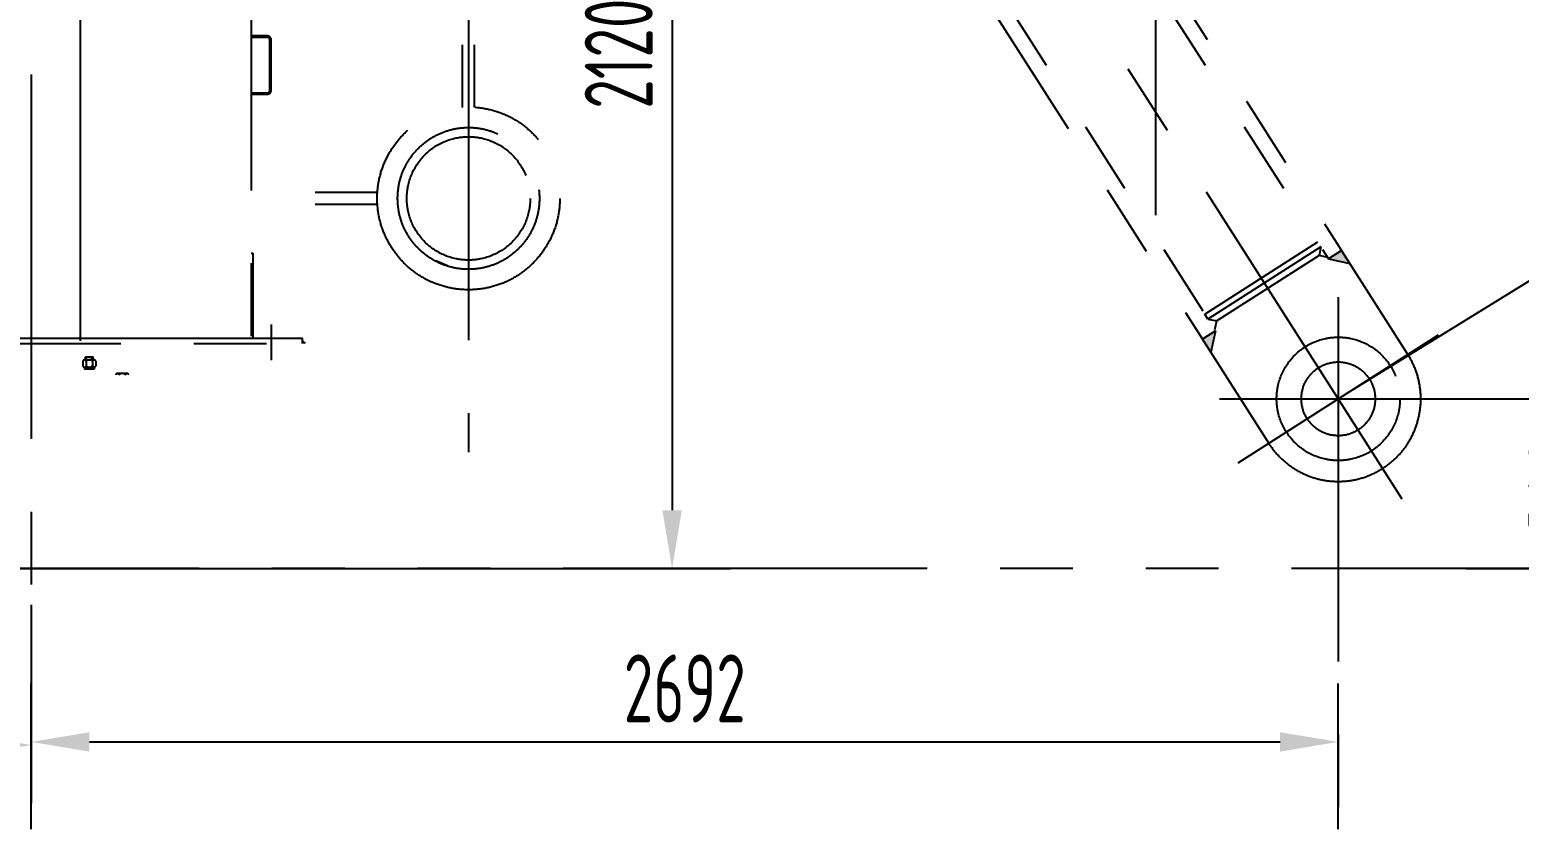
# Model space of a CAD drawing. Header units: millimetres. Extents: x 0 to 16800, y 0 to 11880.
# Drawn here: x 3838 to 6906, y 5234 to 6880 of the extents above; entities that cross this region are included whole.
import ezdxf

# ---------------------------------------------------------------- set-up
doc = ezdxf.new("R2010")
doc.units = ezdxf.units.MM
doc.header["$LTSCALE"] = 400
doc.linetypes.add('G', pattern=[2, 1.25, -0.25, 0.25, -0.25])
doc.linetypes.add('K', pattern=[2.5, 1.25, -0.25, 0.25, -0.25, 0.25, -0.25])
for name, color, linetype in [('01', 7, 'Continuous'), ('02', 1, 'Continuous'), ('05', 142, 'G'), ('07', 6, 'K'), ('08', 1, 'Continuous')]:
    doc.layers.add(name, color=color, linetype=linetype)
doc.styles.get("Standard").update_dxf_attribs({"font": 'isocp', "width": 0.707, "bigfont": 'intecad.shx'})
doc.dimstyles.new('INTE', dxfattribs={"dimscale": 40, "dimtxt": 3.5, "dimasz": 3, "dimexe": 3, "dimexo": 0, "dimgap": 1, "dimtad": 1, "dimdec": 0, "dimdsep": 46, "dimtxsty": 'Standard', "dimcen": 0, "dimclrd": 1, "dimclre": 1, "dimclrt": 3, "dimaunit": 1, "dimadec": 0, "dimazin": 0, "dimtfac": 1, "dimtdec": 0, "dimtmove": 0, "dimatfit": 0, "dimfxl": 0, "dimarcsym": 0})

# ---------------------------------------------------------------- blocks, each defined once
blk = doc.blocks.new('*D40')
at = {"layer": '08', "color": 1, "lineweight": -2}
for p, q in [((4874.9, 8840.8), (5914.5, 9482.4)), ((7422.6, 6810.4), (5875.4, 9317.3)), ((6548.1, 6129.7), (7587.8, 6771.3))]:
    blk.add_line(p, q, dxfattribs=at)
at = {"layer": '08', "color": 1}
for points in [[(5892.4, 9327.8), (5858.4, 9306.8), (5812.4, 9419.4)], [(7439.6, 6820.9), (7405.6, 6799.9), (7485.6, 6708.3)]]:
    blk.add_solid(points, dxfattribs=at)
at = {"layer": 'Defpoints', "color": 0}
for p in [(5812.4, 9419.4), (4874.9, 8840.8), (6548.1, 6129.7)]:
    blk.add_point(p, dxfattribs=at)
at = {"layer": '08', "color": 3, "insert": (6742.6, 8121.6), "char_height": 140, "attachment_point": 5, "rotation": 301.682}
blk.add_mtext('3186', dxfattribs=at)
blk = doc.blocks.new('*D41')
at = {"layer": '08', "color": 1, "lineweight": -2}
for p, q in [((3454.6, 7891.1), (5281.3, 7891.1)), ((5161.3, 7771.1), (5161.3, 5891)), ((3734.1, 5771), (5281.3, 5771))]:
    blk.add_line(p, q, dxfattribs=at)
at = {"layer": '08', "color": 1}
for points in [[(5141.3, 7771.1), (5181.3, 7771.1), (5161.3, 7891.1)], [(5141.3, 5891), (5181.3, 5891), (5161.3, 5771)]]:
    blk.add_solid(points, dxfattribs=at)
at = {"layer": 'Defpoints', "color": 0}
for p in [(3454.6, 7891.1), (3734.1, 5771), (5161.3, 5771)]:
    blk.add_point(p, dxfattribs=at)
at = {"layer": '08', "color": 3, "insert": (5051.3, 6831.1), "char_height": 140, "attachment_point": 5, "rotation": 90}
blk.add_mtext('2120', dxfattribs=at)
blk = doc.blocks.new('*D44')
at = {"layer": '08', "color": 1, "lineweight": -2}
for p, q in [((5751.1, 9581), (7923.7, 9581)), ((7803.7, 5891), (7803.7, 9461)), ((6797.1, 5771), (7923.7, 5771))]:
    blk.add_line(p, q, dxfattribs=at)
at = {"layer": '08', "color": 1}
for points in [[(7783.7, 9461), (7823.7, 9461), (7803.7, 9581)], [(7783.7, 5891), (7823.7, 5891), (7803.7, 5771)]]:
    blk.add_solid(points, dxfattribs=at)
at = {"layer": 'Defpoints', "color": 0}
for p in [(5751.1, 9581), (7803.7, 9581), (6797.1, 5771)]:
    blk.add_point(p, dxfattribs=at)
at = {"layer": '08', "color": 3, "insert": (7693.7, 7676), "char_height": 140, "attachment_point": 5, "rotation": 90}
blk.add_mtext('3810', dxfattribs=at)
blk = doc.blocks.new('*D60')
at = {"layer": '02', "color": 1, "linetype": 'Continuous', "lineweight": -2, "ltscale": 1.5}
for p, q in [((-8245.7, 3621.7), (-8245.7, 3213.2)), ((-6366.2, 3621.7), (-6366.2, 3213.2)), ((-6486.2, 3333.2), (-8125.7, 3333.2))]:
    blk.add_line(p, q, dxfattribs=at)
at = {"layer": '02', "color": 1, "linetype": 'Continuous', "ltscale": 1.5}
for points in [[(-8125.7, 3353.2), (-8125.7, 3313.2), (-8245.7, 3333.2)], [(-6486.2, 3353.2), (-6486.2, 3313.2), (-6366.2, 3333.2)]]:
    blk.add_solid(points, dxfattribs=at)
at = {"layer": 'Defpoints', "color": 0, "linetype": 'Continuous', "ltscale": 1.5}
for p in [(-8245.7, 3621.7), (-6366.2, 3621.7), (-8245.7, 3333.2)]:
    blk.add_point(p, dxfattribs=at)
at = {"layer": '02', "color": 3, "linetype": 'Continuous', "ltscale": 1.5, "insert": (-7305.9, 3443.2), "char_height": 140, "attachment_point": 5}
blk.add_mtext('1880', dxfattribs=at)
blk = doc.blocks.new('inte_dim_blk')
at = {"layer": '08', "color": 1}
blk.add_line((0, 0), (-3, 0), dxfattribs=at)
blk = doc.blocks.new('*D61')
at = {"layer": '02', "color": 1, "linetype": 'Continuous', "lineweight": -2, "ltscale": 1.5}
for p, q in [((-3324.2, 4046), (-2981.8, 4046)), ((-3101.8, 3926), (-3101.8, 3816.7)), ((-3176.8, 3696.7), (-2981.8, 3696.7))]:
    blk.add_line(p, q, dxfattribs=at)
at = {"layer": '02', "color": 1, "linetype": 'Continuous', "ltscale": 1.5}
for points in [[(-3121.8, 3926), (-3081.8, 3926), (-3101.8, 4046)], [(-3121.8, 3816.7), (-3081.8, 3816.7), (-3101.8, 3696.7)]]:
    blk.add_solid(points, dxfattribs=at)
at = {"layer": 'Defpoints', "color": 0, "linetype": 'Continuous', "ltscale": 1.5}
for p in [(-3324.2, 4046), (-3176.8, 3696.7), (-3101.8, 3696.7)]:
    blk.add_point(p, dxfattribs=at)
at = {"layer": '02', "color": 3, "linetype": 'Continuous', "ltscale": 1.5, "insert": (-3211.8, 3871.4), "char_height": 140, "attachment_point": 5, "rotation": 90}
blk.add_mtext('349', dxfattribs=at)
blk = doc.blocks.new('*D62')
at = {"layer": '02', "color": 1, "linetype": 'Continuous', "lineweight": -2, "ltscale": 1.5}
for p, q in [((-6366.2, 3159.9), (-6366.2, 3459.6)), ((-3673.8, 3159.9), (-3673.8, 3459.6)), ((-6246.2, 3339.6), (-3793.8, 3339.6))]:
    blk.add_line(p, q, dxfattribs=at)
at = {"layer": '02', "color": 1, "linetype": 'Continuous', "ltscale": 1.5}
for points in [[(-6246.2, 3359.6), (-6246.2, 3319.6), (-6366.2, 3339.6)], [(-3793.8, 3359.6), (-3793.8, 3319.6), (-3673.8, 3339.6)]]:
    blk.add_solid(points, dxfattribs=at)
at = {"layer": 'Defpoints', "color": 0, "linetype": 'Continuous', "ltscale": 1.5}
for p in [(-3673.8, 3339.6), (-6366.2, 3159.9), (-3673.8, 3159.9)]:
    blk.add_point(p, dxfattribs=at)
at = {"layer": '02', "color": 3, "linetype": 'Continuous', "ltscale": 1.5, "insert": (-5020, 3449.7), "char_height": 140, "attachment_point": 5}
blk.add_mtext('2692', dxfattribs=at)
blk = doc.blocks.new('wer')
at = {"layer": '07', "linetype": 'K', "ltscale": 1.5}
for points in [[(-3694, 4334.4), (-3667, 4351.6), (-3649.8, 4324.6)], [(-3926.7, 4186), (-3953.7, 4168.8), (-3936.5, 4141.8)], [(-5807.2, 4165.7), (-5807.2, 4159.7), (-5801.2, 4159.7)]]:
    blk.add_hatch(color=6, dxfattribs=at).paths.add_polyline_path(points)
at = {"layer": '05', "color": 142, "linetype": 'G', "ltscale": 1.5}
blk.add_line((-6366.2, 7113.5), (-6366.2, 3621.7), dxfattribs=at)
at = {"layer": '07', "color": 6, "linetype": 'K', "ltscale": 1.5}
for p, q in [((-6291.6, 7894.7), (-3926.7, 4186)), ((-3542, 3839.4), (-6128, 7894.7)), ((-5964.3, 7894.7), (-3694, 4334.4)), ((-5153.6, 6682.8), (-3667, 4351.6)), ((-5440.2, 6500), (-3953.7, 4168.8)), ((-4049.7, 4424.4), (-4049.7, 6314.8)), ((-6264.7, 4165.7), (-6264.7, 5225.2)), ((-5912.7, 5225.2), (-5912.7, 4171.2)), ((-5465.3, 4916.7), (-5465.3, 3936)), ((-5879.7, 4793.2), (-5912.7, 4793.2)), ((-5879.7, 4790.2), (-5912.7, 4790.2)), ((-5874.7, 4681.2), (-5874.7, 4785.2)), ((-5871.7, 4681.2), (-5871.7, 4785.2)), ((-5477.8, 4645.7), (-5477.8, 4774.9)), ((-5452.8, 4645.7), (-5452.8, 4774.9)), ((-5912.7, 4676.2), (-5879.7, 4676.2)), ((-5912.7, 4673.2), (-5879.7, 4673.2)), ((-5652.7, 4471.2), (-5781.5, 4471.2)), ((-5652.7, 4446.2), (-5781.5, 4446.2)), ((-3948.7, 4220.6), (-3716, 4369)), ((-3709.6, 4358.8), (-3942.3, 4210.4)), ((-3709.6, 4358.8), (-3713.5, 4340.9)), ((-5912.7, 4346.2), (-5909.7, 4346.2)), ((-5909.7, 4346.2), (-5909.7, 4171.2)), ((-5532.4, 4330.7), (-5508.4, 4320.7)), ((-3713.5, 4340.9), (-3924.3, 4206.5)), ((-3695.6, 4336.9), (-3713.5, 4340.9)), ((-3667, 4351.6), (-3694, 4334.4)), ((-3694, 4334.4), (-3649.8, 4324.6)), ((-3649.8, 4324.6), (-3667, 4351.6)), ((-3530.4, 4137.4), (-3649.8, 4324.6)), ((-3673.8, 4255.1), (-3673.8, 3159.9)), ((-3942.3, 4210.4), (-3948.7, 4220.6)), ((-3942.3, 4210.4), (-3924.3, 4206.5)), ((-3928.3, 4188.5), (-3924.3, 4206.5)), ((-5871.2, 4125.6), (-5871.2, 4198.8)), ((-3926.7, 4186), (-3953.7, 4168.8)), ((-3926.7, 4186), (-3936.5, 4141.8)), ((-3880.3, 3914.3), (-3467.2, 4177.7)), ((-6931.2, 4159.7), (-5801.2, 4159.7)), ((-6264.7, 4170.2), (-6467.7, 4170.2)), ((-6264.7, 4171.2), (-5912.7, 4171.2)), ((-6213.7, 4171.2), (-5807.2, 4171.2)), ((-5807.2, 4165.7), (-5807.2, 4171.2)), ((-5807.2, 4159.7), (-5807.2, 4165.7)), ((-5801.2, 4159.7), (-5807.2, 4165.7)), ((-3936.5, 4141.8), (-3953.7, 4168.8)), ((-3817.1, 3954.6), (-3936.5, 4141.8)), ((-6259.9, 4123.3), (-6259.9, 4114.3)), ((-6256.5, 4126.3), (-6253.2, 4126.3)), ((-6256.5, 4111.3), (-6253.2, 4111.3)), ((-6256.5, 4111.3), (-6256.5, 4107.2)), ((-6254.5, 4126.3), (-6254.5, 4132.3)), ((-6254.5, 4132.3), (-6238.5, 4132.3)), ((-6253.2, 4126.3), (-6236.4, 4126.3)), ((-6253.2, 4123.3), (-6253.2, 4114.3)), ((-6253.2, 4111.3), (-6236.4, 4111.3)), ((-6252, 4126.3), (-6252, 4132.3)), ((-6246.5, 4111.3), (-6248.8, 4107.2)), ((-6246.5, 4107.2), (-6244.1, 4111.3)), ((-6241, 4126.3), (-6241, 4132.3)), ((-6239.8, 4123.3), (-6239.8, 4114.3)), ((-6238.5, 4126.3), (-6238.5, 4132.3)), ((-6236.4, 4111.3), (-6236.4, 4107.2)), ((-6233.1, 4123.3), (-6233.1, 4114.3)), ((-6236.4, 4107.2), (-6256.5, 4107.2)), ((-6172, 4098.3), (-6188.7, 4098.3)), ((-6168.6, 4098.3), (-6172, 4098.3)), ((-3918.8, 4046), (-3324.2, 4046)), ((-3020.3, 3696.7), (-9236.3, 3696.7))]:
    blk.add_line(p, q, dxfattribs=at)
for centre, radius in [((-5465.3, 4458.7), 188.1), ((-5465.3, 4458.7), 146), ((-5465.3, 4458.7), 127), ((-3673.8, 4046), 127), ((-3673.8, 4046), 76)]:
    blk.add_circle(centre, radius, dxfattribs=at)
for centre, radius, start, end in [((-5879.7, 4785.2), 8, 0, 90), ((-5879.7, 4785.2), 5, 0, 90), ((-5879.7, 4681.2), 5, 270, 0), ((-5879.7, 4681.2), 8, 270, 0), ((-6256.5, 4122.9), 3.37, 6.3097, 173.6903), ((-6256.5, 4114.6), 3.37, 186.3097, 353.6903), ((-6246.5, 4117.3), 8.98, 41.758, 138.242), ((-6246.5, 4120.3), 8.98, 221.758, 318.242), ((-6236.4, 4122.9), 3.37, 6.3097, 173.6903), ((-6236.4, 4114.6), 3.37, 186.3097, 353.6903), ((-3673.8, 4046), 170, 212.5246, 32.5246), ((-6188.7, 4094.9), 3.37, 6.3097, 173.6903), ((-6178.7, 4089.3), 8.98, 41.758, 138.242), ((-6168.6, 4094.9), 3.37, 6.3097, 173.6903)]:
    blk.add_arc(centre, radius, start, end, dxfattribs=at)
at = {"layer": '02', "color": 1, "linetype": 'Continuous', "ltscale": 1.5}
dim = blk.add_linear_dim(base=(-3101.8, 3696.7), p1=(-3324.2, 4046), p2=(-3176.8, 3696.7), angle=270, dimstyle='INTE', override={"dimblk2": 'inte_dim_blk'}, dxfattribs=at)
dim.commit()
dim.dimension.update_dxf_attribs({"geometry": '*D61', "text_midpoint": (-3211.8, 3871.4)})
for base, p1, p2, picture, middle in [((-8245.697, 3333.2053), (-6366.1707, 3621.7228), (-8245.697, 3621.7228), '*D60', (-7305.9338, 3333.2053)), ((-3673.8, 3339.6), (-6366.2, 3159.9), (-3673.8, 3159.9), '*D62', (-5020, 3339.6))]:
    dim = blk.add_linear_dim(base=base, p1=p1, p2=p2, dimstyle='INTE', override={"dimblk2": 'inte_dim_blk'}, dxfattribs=at)
    dim.commit()
    dim.dimension.update_dxf_attribs({"geometry": picture, "text_midpoint": middle, "dimtype": 160})

msp = doc.modelspace()

# ---------------------------------------------------------------- block references
at = {"layer": '01'}
msp.add_blockref('wer', (10207.3, 2074.3), dxfattribs=at)

# ---------------------------------------------------------------- dimensions: what is measured, and where the dimension line sits
at = {"layer": '08'}
for base, p1, p2, picture, middle in [((7803.7, 9581), (6797.1, 5771), (5751.1, 9581), '*D44', (7693.7, 7676)), ((5161.3, 5771), (3454.6, 7891.1), (3734.1, 5771), '*D41', (5051.3, 6831.1))]:
    dim = msp.add_linear_dim(base=base, p1=p1, p2=p2, angle=90, dimstyle='INTE', dxfattribs=at)
    dim.commit()
    dim.dimension.update_dxf_attribs({"geometry": picture, "text_midpoint": middle})
dim = msp.add_aligned_dim(p1=(6548.1, 6129.7), p2=(4874.9, 8840.8), distance=-1101.7, dimstyle='INTE', dxfattribs=at)
dim.commit()
dim.dimension.update_dxf_attribs({"geometry": '*D40', "text_midpoint": (6742.6, 8121.6)})

doc.saveas('drawing.dxf')
